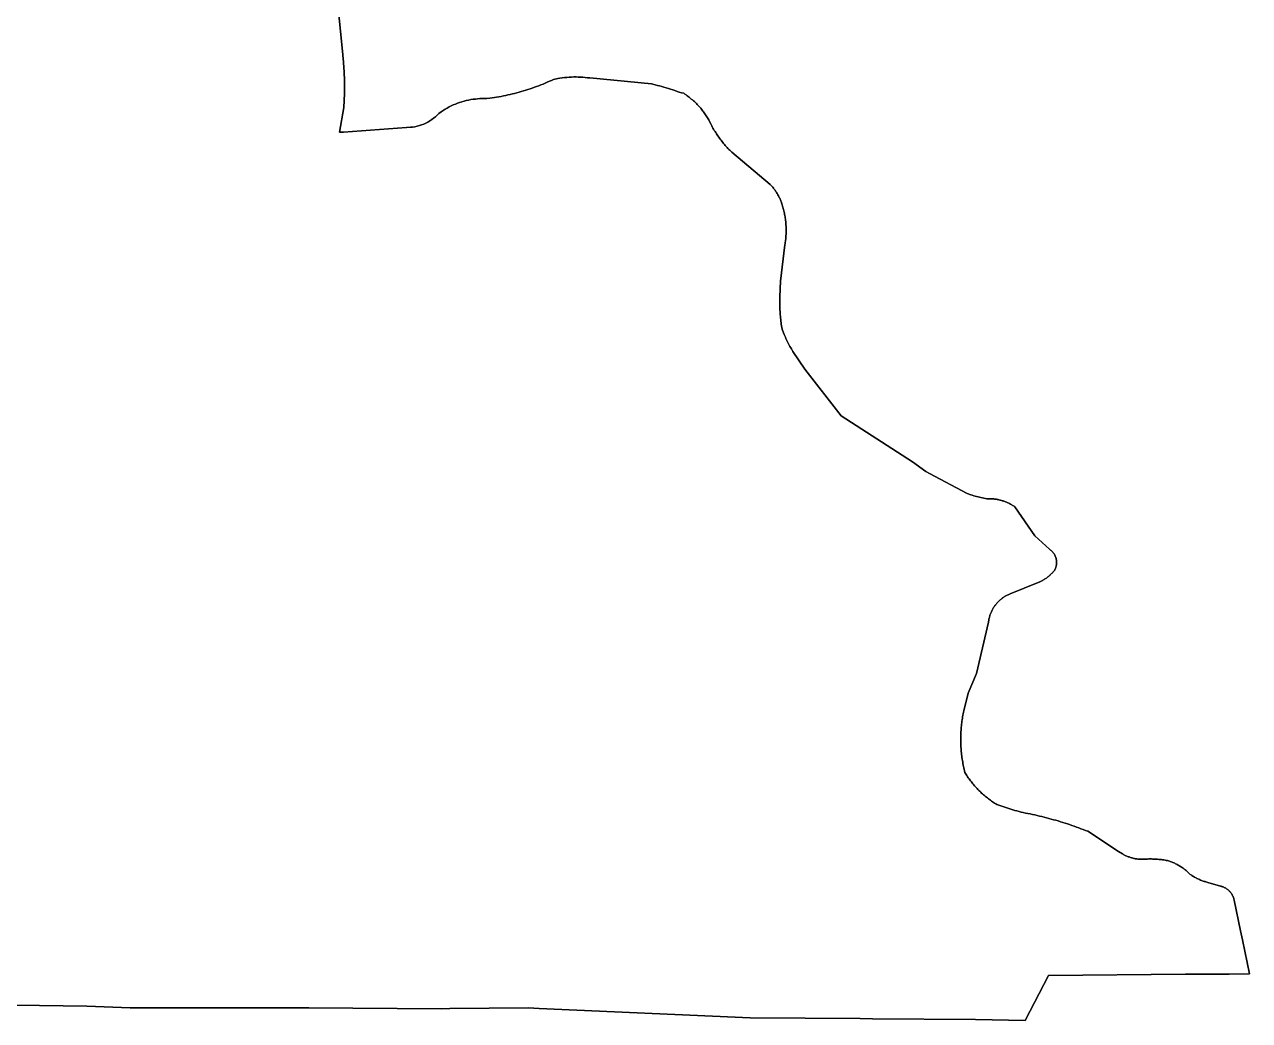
# Model space of a CAD drawing. Header units: inches. Extents: x 130170 to 284068, y 377793 to 804530.
# Drawn here: x 191966 to 192520, y 668643 to 669093 of the extents above; entities that cross this region are included whole.
import ezdxf

# ---------------------------------------------------------------- set-up
doc = ezdxf.new("R2010")
doc.units = ezdxf.units.IN
doc.header["$MEASUREMENT"] = 0
doc.layers.add('muni_il', color=7, linetype='Continuous')

msp = doc.modelspace()

# ---------------------------------------------------------------- linework, layer by layer
at = {"layer": 'muni_il'}
for points in [[(191918.56, 668650.45), (191993.85, 668649.41), (192013.45, 668648.7), (192094.28, 668648.69), (192154.01, 668648.21), (192158.02, 668648.27), (192193.53, 668648.62), (192198.41, 668648.41), (192293.76, 668644.14), (192343.62, 668643.76), (192349.11, 668643.72), (192395.81, 668643.37), (192418.19, 668642.92), (192428.69, 668663.33), (192490.66, 668663.86), (192510.49, 668663.8), (192519.67, 668664.05), (192516.43, 668679.42), (192515.57, 668683.52), (192512.77, 668697.27), (192512.72, 668697.52), (192512.66, 668697.77), (192512.59, 668698.01), (192512.51, 668698.26), (192512.43, 668698.5), (192512.34, 668698.73), (192512.24, 668698.97), (192512.13, 668699.2), (192512.02, 668699.43), (192511.9, 668699.66), (192511.77, 668699.88), (192511.64, 668700.1), (192511.5, 668700.31), (192511.35, 668700.52), (192511.19, 668700.72), (192511.03, 668700.92), (192510.87, 668701.11), (192510.7, 668701.3), (192510.52, 668701.49), (192510.34, 668701.66), (192510.15, 668701.84), (192509.95, 668702), (192509.75, 668702.16), (192509.55, 668702.31), (192509.34, 668702.46), (192509.13, 668702.6), (192508.91, 668702.73), (192508.69, 668702.86), (192508.46, 668702.98), (192508.23, 668703.09), (192508, 668703.2), (192507.76, 668703.3), (192507.53, 668703.39), (192507.29, 668703.47), (192507.04, 668703.55), (192506.8, 668703.62), (192506.55, 668703.68), (192500.83, 668705.36), (192500.41, 668705.47), (192499.99, 668705.58), (192499.57, 668705.71), (192499.15, 668705.84), (192498.73, 668705.98), (192498.32, 668706.13), (192497.91, 668706.29), (192497.5, 668706.45), (192497.1, 668706.62), (192496.7, 668706.8), (192496.3, 668706.98), (192495.91, 668707.18), (192495.51, 668707.38), (192495.13, 668707.58), (192494.75, 668707.8), (192494.37, 668708.02), (192493.99, 668708.24), (192493.62, 668708.48), (192493.25, 668708.72), (192492.89, 668708.97), (192492.59, 668709.28), (192492.28, 668709.58), (192491.96, 668709.88), (192491.64, 668710.18), (192491.31, 668710.46), (192490.98, 668710.75), (192490.64, 668711.02), (192490.3, 668711.29), (192489.96, 668711.56), (192489.6, 668711.81), (192489.25, 668712.06), (192488.89, 668712.31), (192488.52, 668712.54), (192488.15, 668712.77), (192487.78, 668713), (192487.4, 668713.22), (192487.02, 668713.42), (192486.63, 668713.63), (192486.24, 668713.82), (192485.85, 668714.01), (192485.46, 668714.19), (192485.06, 668714.37), (192484.65, 668714.53), (192484.25, 668714.69), (192483.84, 668714.84), (192483.43, 668714.99), (192483.02, 668715.12), (192482.6, 668715.25), (192482.04, 668715.35), (192481.48, 668715.44), (192480.92, 668715.53), (192480.36, 668715.6), (192479.8, 668715.67), (192479.24, 668715.73), (192478.67, 668715.79), (192478.11, 668715.84), (192477.55, 668715.88), (192476.98, 668715.91), (192476.42, 668715.93), (192475.85, 668715.95), (192475.28, 668715.96), (192474.72, 668715.97), (192474.15, 668715.96), (192473.59, 668715.95), (192473.02, 668715.93), (192472.45, 668715.91), (192471.89, 668715.87), (192471.32, 668715.83), (192470.96, 668715.83), (192470.59, 668715.84), (192470.22, 668715.85), (192469.85, 668715.88), (192469.48, 668715.91), (192469.12, 668715.94), (192468.75, 668715.99), (192468.39, 668716.04), (192468.02, 668716.1), (192467.66, 668716.17), (192467.3, 668716.25), (192466.94, 668716.33), (192466.59, 668716.42), (192466.23, 668716.52), (192465.88, 668716.62), (192465.53, 668716.74), (192465.18, 668716.86), (192464.83, 668716.98), (192464.49, 668717.12), (192464.15, 668717.26), (192463.81, 668717.41), (192463.48, 668717.56), (192463.15, 668717.72), (192462.82, 668717.89), (192462.5, 668718.07), (192462.18, 668718.25), (192460.45, 668719.4), (192446.48, 668728.48), (192445.47, 668728.88), (192444.46, 668729.28), (192443.44, 668729.67), (192442.42, 668730.05), (192441.4, 668730.42), (192440.38, 668730.79), (192439.35, 668731.14), (192438.32, 668731.5), (192437.29, 668731.84), (192436.26, 668732.18), (192435.22, 668732.5), (192434.18, 668732.82), (192433.14, 668733.14), (192432.1, 668733.44), (192431.06, 668733.74), (192430.01, 668734.04), (192428.96, 668734.32), (192427.91, 668734.59), (192426.86, 668734.86), (192425.8, 668735.12), (192424.74, 668735.38), (192423.68, 668735.62), (192422.62, 668735.86), (192421.56, 668736.09), (192420.5, 668736.32), (192419.43, 668736.53), (192418.37, 668736.74), (192417.3, 668736.94), (192416.37, 668737.18), (192415.44, 668737.42), (192414.51, 668737.68), (192413.59, 668737.94), (192412.66, 668738.21), (192411.74, 668738.48), (192410.82, 668738.76), (192409.91, 668739.05), (192408.99, 668739.34), (192408.08, 668739.65), (192407.17, 668739.96), (192406.26, 668740.27), (192405.36, 668740.59), (192404.87, 668740.9), (192404.39, 668741.2), (192403.91, 668741.52), (192403.43, 668741.84), (192402.96, 668742.17), (192402.49, 668742.5), (192402.03, 668742.84), (192401.57, 668743.19), (192401.12, 668743.54), (192400.67, 668743.9), (192400.23, 668744.26), (192399.79, 668744.63), (192399.36, 668745.01), (192398.93, 668745.39), (192398.51, 668745.78), (192398.09, 668746.17), (192397.67, 668746.57), (192397.27, 668746.97), (192396.87, 668747.38), (192396.47, 668747.8), (192396.08, 668748.22), (192395.69, 668748.64), (192395.32, 668749.08), (192394.94, 668749.51), (192394.57, 668749.95), (192394.21, 668750.4), (192393.86, 668750.85), (192393.51, 668751.3), (192393.16, 668751.76), (192392.83, 668752.23), (192392.5, 668752.7), (192392.17, 668753.17), (192391.85, 668753.65), (192391.54, 668754.13), (192391.24, 668754.61), (192390.94, 668755.1), (192390.77, 668755.77), (192390.62, 668756.44), (192390.47, 668757.11), (192390.32, 668757.78), (192390.19, 668758.46), (192390.06, 668759.13), (192389.94, 668759.81), (192389.83, 668760.48), (192389.73, 668761.16), (192389.63, 668761.84), (192389.54, 668762.52), (192389.46, 668763.21), (192389.39, 668763.89), (192389.32, 668764.57), (192389.26, 668765.26), (192389.21, 668765.94), (192389.17, 668766.63), (192389.13, 668767.31), (192389.1, 668768), (192389.08, 668768.69), (192389.07, 668769.37), (192389.07, 668770.06), (192389.07, 668770.75), (192389.08, 668771.43), (192389.1, 668772.12), (192389.12, 668772.8), (192389.16, 668773.49), (192389.2, 668774.18), (192389.25, 668774.86), (192389.31, 668775.55), (192389.37, 668776.23), (192389.44, 668776.91), (192389.52, 668777.59), (192389.61, 668778.28), (192389.71, 668778.96), (192389.81, 668779.63), (192389.92, 668780.31), (192390.04, 668780.99), (192390.16, 668781.66), (192390.3, 668782.34), (192390.44, 668783.01), (192392.46, 668790.94), (192396.14, 668799.77), (192401.62, 668823.06), (192401.66, 668823.41), (192401.72, 668823.76), (192401.78, 668824.11), (192401.84, 668824.46), (192401.92, 668824.8), (192402, 668825.14), (192402.1, 668825.49), (192402.19, 668825.82), (192402.3, 668826.16), (192402.42, 668826.49), (192402.54, 668826.83), (192402.67, 668827.15), (192402.8, 668827.48), (192402.94, 668827.8), (192403.1, 668828.12), (192403.25, 668828.44), (192403.42, 668828.75), (192403.59, 668829.06), (192403.77, 668829.36), (192403.95, 668829.66), (192404.14, 668829.96), (192404.34, 668830.25), (192404.55, 668830.54), (192404.76, 668830.82), (192404.98, 668831.1), (192405.2, 668831.37), (192405.43, 668831.64), (192405.66, 668831.9), (192405.91, 668832.16), (192406.15, 668832.41), (192406.41, 668832.66), (192406.66, 668832.9), (192406.93, 668833.14), (192407.2, 668833.37), (192407.47, 668833.59), (192407.75, 668833.8), (192408.03, 668834.02), (192408.32, 668834.22), (192408.61, 668834.42), (192408.91, 668834.61), (192409.21, 668834.79), (192409.51, 668834.97), (192409.82, 668835.14), (192410.14, 668835.3), (192410.45, 668835.46), (192410.77, 668835.61), (192411.09, 668835.75), (192411.42, 668835.89), (192424.13, 668840.93), (192424.48, 668841.09), (192424.83, 668841.25), (192425.17, 668841.42), (192425.51, 668841.6), (192425.85, 668841.79), (192426.19, 668841.98), (192426.52, 668842.17), (192426.84, 668842.38), (192427.16, 668842.59), (192427.48, 668842.8), (192427.8, 668843.03), (192428.1, 668843.25), (192428.41, 668843.49), (192428.71, 668843.73), (192429.01, 668843.97), (192429.3, 668844.22), (192429.58, 668844.48), (192429.86, 668844.74), (192430.14, 668845.01), (192430.41, 668845.28), (192430.68, 668845.56), (192430.94, 668845.84), (192431.19, 668846.13), (192431.44, 668846.42), (192431.56, 668846.63), (192431.67, 668846.84), (192431.77, 668847.06), (192431.86, 668847.28), (192431.95, 668847.5), (192432.03, 668847.72), (192432.1, 668847.95), (192432.17, 668848.18), (192432.22, 668848.41), (192432.28, 668848.64), (192432.32, 668848.87), (192432.35, 668849.11), (192432.38, 668849.34), (192432.4, 668849.58), (192432.41, 668849.82), (192432.41, 668850.06), (192432.41, 668850.29), (192432.4, 668850.53), (192432.38, 668850.77), (192432.35, 668851), (192432.31, 668851.24), (192432.27, 668851.47), (192432.22, 668851.7), (192432.16, 668851.93), (192432.1, 668852.16), (192432.02, 668852.39), (192431.94, 668852.61), (192431.85, 668852.83), (192431.76, 668853.05), (192431.66, 668853.27), (192431.55, 668853.48), (192431.43, 668853.68), (192431.31, 668853.89), (192431.18, 668854.09), (192431.04, 668854.28), (192430.9, 668854.47), (192430.75, 668854.66), (192430.6, 668854.84), (192430.44, 668855.01), (192430.27, 668855.18), (192430.1, 668855.35), (192429.92, 668855.51), (192429.74, 668855.66), (192429.55, 668855.81), (192429.36, 668855.95), (192429.17, 668856.08), (192422.63, 668862.09), (192413.52, 668875.23), (192413.2, 668875.45), (192412.86, 668875.67), (192412.53, 668875.88), (192412.19, 668876.08), (192411.85, 668876.27), (192411.5, 668876.46), (192411.15, 668876.65), (192410.79, 668876.82), (192410.44, 668876.99), (192410.08, 668877.15), (192409.71, 668877.31), (192409.35, 668877.46), (192408.98, 668877.6), (192408.61, 668877.73), (192408.23, 668877.86), (192407.86, 668877.98), (192407.48, 668878.09), (192407.1, 668878.2), (192406.72, 668878.3), (192406.33, 668878.39), (192405.94, 668878.47), (192405.56, 668878.55), (192405.17, 668878.62), (192404.78, 668878.68), (192404.39, 668878.73), (192403.99, 668878.78), (192403.6, 668878.82), (192403.21, 668878.85), (192402.81, 668878.88), (192402.42, 668878.89), (192400.86, 668878.88), (192400.2, 668879.01), (192399.54, 668879.14), (192398.88, 668879.27), (192398.22, 668879.41), (192397.56, 668879.56), (192396.9, 668879.72), (192396.25, 668879.89), (192395.6, 668880.06), (192394.95, 668880.23), (192394.3, 668880.42), (192393.65, 668880.61), (192391.91, 668881.17), (192374.93, 668890.3), (192373.3, 668891.26), (192367.29, 668895.51), (192334.96, 668916.38), (192318.61, 668937.48), (192313.18, 668945.45), (192312.83, 668946.02), (192312.49, 668946.6), (192312.16, 668947.19), (192311.83, 668947.77), (192311.52, 668948.37), (192311.2, 668948.96), (192310.9, 668949.56), (192310.6, 668950.16), (192310.31, 668950.76), (192310.02, 668951.37), (192309.74, 668951.98), (192309.47, 668952.59), (192309.21, 668953.21), (192308.95, 668953.83), (192308.26, 668955.59), (192308.14, 668956.31), (192308.02, 668957.03), (192307.92, 668957.75), (192307.82, 668958.48), (192307.73, 668959.2), (192307.65, 668959.93), (192307.57, 668960.65), (192307.51, 668961.38), (192307.45, 668962.11), (192307.4, 668962.84), (192307.35, 668963.57), (192307.32, 668964.3), (192307.29, 668965.03), (192307.27, 668965.76), (192307.26, 668966.49), (192307.25, 668967.22), (192307.26, 668967.95), (192307.27, 668968.68), (192307.29, 668969.41), (192307.32, 668970.14), (192307.59, 668977.25), (192309.56, 668993.75), (192309.64, 668994.26), (192309.72, 668994.78), (192309.79, 668995.3), (192309.85, 668995.82), (192309.9, 668996.33), (192309.95, 668996.85), (192310, 668997.37), (192310.03, 668997.9), (192310.06, 668998.42), (192310.08, 668998.94), (192310.09, 668999.46), (192310.1, 668999.98), (192310.1, 669000.5), (192310.09, 669001.03), (192310.08, 669001.55), (192310.05, 669002.07), (192310.03, 669002.59), (192309.99, 669003.12), (192309.95, 669003.66), (192309.89, 669004.21), (192309.83, 669004.75), (192309.76, 669005.3), (192309.69, 669005.84), (192309.6, 669006.39), (192309.51, 669006.93), (192309.41, 669007.47), (192309.31, 669008.01), (192309.19, 669008.54), (192309.07, 669009.08), (192308.94, 669009.61), (192308.81, 669010.14), (192308.66, 669010.67), (192308.51, 669011.2), (192308.35, 669011.73), (192308.18, 669012.25), (192307.83, 669013.23), (192307.68, 669013.62), (192307.52, 669014.01), (192307.35, 669014.39), (192307.17, 669014.77), (192306.99, 669015.15), (192306.8, 669015.52), (192306.61, 669015.89), (192306.41, 669016.26), (192306.2, 669016.62), (192305.98, 669016.98), (192305.76, 669017.34), (192305.54, 669017.69), (192305.3, 669018.04), (192305.06, 669018.38), (192304.82, 669018.72), (192304.57, 669019.06), (192304.31, 669019.39), (192304.05, 669019.71), (192302.94, 669020.96), (192285.48, 669035.6), (192285.04, 669036.02), (192284.62, 669036.45), (192284.2, 669036.88), (192283.78, 669037.31), (192283.37, 669037.75), (192282.97, 669038.2), (192282.57, 669038.65), (192282.18, 669039.11), (192281.79, 669039.57), (192281.41, 669040.03), (192281.04, 669040.51), (192280.67, 669040.98), (192280.3, 669041.46), (192279.95, 669041.94), (192279.59, 669042.43), (192279.25, 669042.93), (192278.91, 669043.42), (192278.58, 669043.92), (192278.25, 669044.43), (192277.93, 669044.94), (192277.61, 669045.45), (192277.31, 669045.97), (192277.01, 669046.49), (192276.71, 669047.02), (192276.42, 669047.54), (192276.14, 669048.08), (192275.32, 669049.72), (192275.06, 669050.18), (192274.8, 669050.65), (192274.52, 669051.11), (192274.24, 669051.56), (192273.96, 669052.02), (192273.66, 669052.46), (192273.36, 669052.91), (192273.06, 669053.35), (192272.75, 669053.78), (192272.43, 669054.21), (192272.1, 669054.64), (192271.77, 669055.06), (192271.44, 669055.48), (192271.1, 669055.89), (192269.92, 669057.21), (192269.49, 669057.63), (192269.04, 669058.04), (192268.59, 669058.45), (192268.14, 669058.86), (192267.68, 669059.25), (192267.21, 669059.65), (192266.74, 669060.03), (192266.27, 669060.41), (192265.79, 669060.78), (192265.31, 669061.15), (192264.82, 669061.51), (192264.32, 669061.87), (192263.83, 669062.22), (192262.76, 669062.41), (192261.78, 669062.75), (192260.8, 669063.09), (192259.81, 669063.42), (192258.82, 669063.74), (192257.83, 669064.06), (192256.84, 669064.37), (192255.84, 669064.67), (192254.84, 669064.96), (192253.84, 669065.25), (192252.84, 669065.53), (192251.84, 669065.8), (192250.83, 669066.07), (192249.2, 669066.48), (192221.28, 669069.16), (192220.24, 669069.29), (192219.21, 669069.4), (192218.17, 669069.49), (192217.14, 669069.55), (192216.1, 669069.59), (192215.06, 669069.61), (192214.02, 669069.6), (192212.98, 669069.57), (192211.94, 669069.51), (192210.9, 669069.44), (192209.87, 669069.33), (192208.83, 669069.21), (192207.8, 669069.06), (192206.78, 669068.89), (192204.9, 669068.51), (192203.95, 669068.07), (192203, 669067.65), (192202.05, 669067.23), (192201.1, 669066.82), (192200.13, 669066.42), (192199.17, 669066.04), (192198.2, 669065.66), (192197.23, 669065.29), (192196.25, 669064.94), (192195.27, 669064.59), (192194.28, 669064.25), (192193.3, 669063.93), (192192.31, 669063.61), (192191.31, 669063.3), (192190.31, 669063.01), (192189.31, 669062.72), (192188.31, 669062.45), (192187.3, 669062.19), (192186.3, 669061.93), (192185.28, 669061.69), (192184.27, 669061.46), (192183.25, 669061.24), (192182.24, 669061.03), (192181.21, 669060.83), (192180.19, 669060.64), (192179.17, 669060.46), (192178.14, 669060.29), (192177.11, 669060.13), (192176.08, 669059.98), (192174.72, 669059.81), (192173.68, 669059.84), (192172.64, 669059.84), (192171.6, 669059.81), (192170.57, 669059.74), (192169.53, 669059.65), (192168.5, 669059.52), (192167.47, 669059.36), (192166.45, 669059.17), (192165.43, 669058.94), (192164.42, 669058.69), (192163.42, 669058.4), (192162.43, 669058.08), (192161.45, 669057.73), (192160.49, 669057.36), (192159.53, 669056.95), (192158.59, 669056.51), (192157.66, 669056.04), (192156.74, 669055.55), (192155.84, 669055.02), (192154.96, 669054.47), (192154.1, 669053.89), (192152.94, 669053.05), (192152.21, 669052.31), (192151.44, 669051.61), (192150.64, 669050.95), (192149.8, 669050.33), (192148.93, 669049.76), (192148.03, 669049.23), (192147.11, 669048.75), (192146.16, 669048.32), (192145.19, 669047.95), (192144.21, 669047.62), (192143.2, 669047.34), (192142.19, 669047.12), (192141.16, 669046.95), (192140.13, 669046.84), (192138.41, 669046.77), (192109.83, 669044.7), (192108.14, 669044.58), (192110.05, 669055.81), (192110.11, 669056.85), (192110.17, 669057.89), (192110.22, 669058.93), (192110.26, 669059.97), (192110.3, 669061.01), (192110.32, 669062.05), (192110.34, 669063.09), (192110.35, 669064.13), (192110.35, 669065.17), (192110.35, 669066.21), (192110.34, 669067.25), (192110.31, 669068.29), (192110.28, 669069.33), (192110.25, 669070.37), (192110.2, 669071.41), (192110.15, 669072.45), (192110.09, 669073.48), (192110.02, 669074.52), (192109.94, 669075.56), (192109.85, 669076.6), (192109.76, 669077.63), (192109.56, 669079.63), (192107.83, 669097.88)], [(192107.83, 669097.88), (192109.56, 669079.63), (192109.76, 669077.63), (192109.85, 669076.6), (192109.94, 669075.56), (192110.02, 669074.52), (192110.09, 669073.48), (192110.15, 669072.45), (192110.2, 669071.41), (192110.25, 669070.37), (192110.28, 669069.33), (192110.31, 669068.29), (192110.34, 669067.25), (192110.35, 669066.21), (192110.35, 669065.17), (192110.35, 669064.13), (192110.34, 669063.09), (192110.32, 669062.05), (192110.3, 669061.01), (192110.26, 669059.97), (192110.22, 669058.93), (192110.17, 669057.89), (192110.11, 669056.85), (192110.05, 669055.81), (192108.14, 669044.58), (192109.83, 669044.7), (192138.41, 669046.77), (192140.13, 669046.84), (192141.16, 669046.95), (192142.19, 669047.12), (192143.2, 669047.34), (192144.21, 669047.62), (192145.19, 669047.95), (192146.16, 669048.32), (192147.11, 669048.75), (192148.03, 669049.23), (192148.93, 669049.76), (192149.8, 669050.33), (192150.64, 669050.95), (192151.44, 669051.61), (192152.21, 669052.31), (192152.94, 669053.05), (192154.1, 669053.89), (192154.96, 669054.47), (192155.84, 669055.02), (192156.74, 669055.55), (192157.66, 669056.04), (192158.59, 669056.51), (192159.53, 669056.95), (192160.49, 669057.36), (192161.45, 669057.73), (192162.43, 669058.08), (192163.42, 669058.4), (192164.42, 669058.69), (192165.43, 669058.94), (192166.45, 669059.17), (192167.47, 669059.36), (192168.5, 669059.52), (192169.53, 669059.65), (192170.57, 669059.74), (192171.6, 669059.81), (192172.64, 669059.84), (192173.68, 669059.84), (192174.72, 669059.81), (192176.08, 669059.98), (192177.11, 669060.13), (192178.14, 669060.29), (192179.17, 669060.46), (192180.19, 669060.64), (192181.21, 669060.83), (192182.24, 669061.03), (192183.25, 669061.24), (192184.27, 669061.46), (192185.28, 669061.69), (192186.3, 669061.93), (192187.3, 669062.19), (192188.31, 669062.45), (192189.31, 669062.72), (192190.31, 669063.01), (192191.31, 669063.3), (192192.31, 669063.61), (192193.3, 669063.93), (192194.28, 669064.25), (192195.27, 669064.59), (192196.25, 669064.94), (192197.23, 669065.29), (192198.2, 669065.66), (192199.17, 669066.04), (192200.13, 669066.42), (192201.1, 669066.82), (192202.05, 669067.23), (192203, 669067.65), (192203.95, 669068.07), (192204.9, 669068.51), (192206.78, 669068.89), (192207.8, 669069.06), (192208.83, 669069.21), (192209.87, 669069.33), (192210.9, 669069.44), (192211.94, 669069.51), (192212.98, 669069.57), (192214.02, 669069.6), (192215.06, 669069.61), (192216.1, 669069.59), (192217.14, 669069.55), (192218.17, 669069.49), (192219.21, 669069.4), (192220.24, 669069.29), (192221.28, 669069.16), (192249.2, 669066.48), (192250.83, 669066.07), (192251.84, 669065.8), (192252.84, 669065.53), (192253.84, 669065.25), (192254.84, 669064.96), (192255.84, 669064.67), (192256.84, 669064.37), (192257.83, 669064.06), (192258.82, 669063.74), (192259.81, 669063.42), (192260.8, 669063.09), (192261.78, 669062.75), (192262.76, 669062.41), (192263.83, 669062.22), (192264.32, 669061.87), (192264.82, 669061.51), (192265.31, 669061.15), (192265.79, 669060.78), (192266.27, 669060.41), (192266.74, 669060.03), (192267.21, 669059.65), (192267.68, 669059.25), (192268.14, 669058.86), (192268.59, 669058.45), (192269.04, 669058.04), (192269.49, 669057.63), (192269.92, 669057.21), (192271.1, 669055.89), (192271.44, 669055.48), (192271.77, 669055.06), (192272.1, 669054.64), (192272.43, 669054.21), (192272.75, 669053.78), (192273.06, 669053.35), (192273.36, 669052.91), (192273.66, 669052.46), (192273.96, 669052.02), (192274.24, 669051.56), (192274.52, 669051.11), (192274.8, 669050.65), (192275.06, 669050.18), (192275.32, 669049.72), (192276.14, 669048.08), (192276.42, 669047.54), (192276.71, 669047.02), (192277.01, 669046.49), (192277.31, 669045.97), (192277.61, 669045.45), (192277.93, 669044.94), (192278.25, 669044.43), (192278.58, 669043.92), (192278.91, 669043.42), (192279.25, 669042.93), (192279.59, 669042.43), (192279.95, 669041.94), (192280.3, 669041.46), (192280.67, 669040.98), (192281.04, 669040.51), (192281.41, 669040.03), (192281.79, 669039.57), (192282.18, 669039.11), (192282.57, 669038.65), (192282.97, 669038.2), (192283.37, 669037.75), (192283.78, 669037.31), (192284.2, 669036.88), (192284.62, 669036.45), (192285.04, 669036.02), (192285.48, 669035.6), (192302.94, 669020.96), (192304.05, 669019.71), (192304.31, 669019.39), (192304.57, 669019.06), (192304.82, 669018.72), (192305.06, 669018.38), (192305.3, 669018.04), (192305.54, 669017.69), (192305.76, 669017.34), (192305.98, 669016.98), (192306.2, 669016.62), (192306.41, 669016.26), (192306.61, 669015.89), (192306.8, 669015.52), (192306.99, 669015.15), (192307.17, 669014.77), (192307.35, 669014.39), (192307.52, 669014.01), (192307.68, 669013.62), (192307.83, 669013.23), (192308.18, 669012.25), (192308.35, 669011.73), (192308.51, 669011.2), (192308.66, 669010.67), (192308.81, 669010.14), (192308.94, 669009.61), (192309.07, 669009.08), (192309.19, 669008.54), (192309.31, 669008.01), (192309.41, 669007.47), (192309.51, 669006.93), (192309.6, 669006.39), (192309.69, 669005.84), (192309.76, 669005.3), (192309.83, 669004.75), (192309.89, 669004.21), (192309.95, 669003.66), (192309.99, 669003.12), (192310.03, 669002.59), (192310.05, 669002.07), (192310.08, 669001.55), (192310.09, 669001.03), (192310.1, 669000.5), (192310.1, 668999.98), (192310.09, 668999.46), (192310.08, 668998.94), (192310.06, 668998.42), (192310.03, 668997.9), (192310, 668997.37), (192309.95, 668996.85), (192309.9, 668996.33), (192309.85, 668995.82), (192309.79, 668995.3), (192309.72, 668994.78), (192309.64, 668994.26), (192309.56, 668993.75), (192307.59, 668977.25), (192307.32, 668970.14), (192307.29, 668969.41), (192307.27, 668968.68), (192307.26, 668967.95), (192307.25, 668967.22), (192307.26, 668966.49), (192307.27, 668965.76), (192307.29, 668965.03), (192307.32, 668964.3), (192307.35, 668963.57), (192307.4, 668962.84), (192307.45, 668962.11), (192307.51, 668961.38), (192307.57, 668960.65), (192307.65, 668959.93), (192307.73, 668959.2), (192307.82, 668958.48), (192307.92, 668957.75), (192308.02, 668957.03), (192308.14, 668956.31), (192308.26, 668955.59), (192308.95, 668953.83), (192309.21, 668953.21), (192309.47, 668952.59), (192309.74, 668951.98), (192310.02, 668951.37), (192310.31, 668950.76), (192310.6, 668950.16), (192310.9, 668949.56), (192311.2, 668948.96), (192311.52, 668948.37), (192311.83, 668947.77), (192312.16, 668947.19), (192312.49, 668946.6), (192312.83, 668946.02), (192313.18, 668945.45), (192318.61, 668937.48), (192334.96, 668916.38), (192367.29, 668895.51), (192373.3, 668891.26), (192374.93, 668890.3), (192391.91, 668881.17), (192393.65, 668880.61), (192394.3, 668880.42), (192394.95, 668880.23), (192395.6, 668880.06), (192396.25, 668879.89), (192396.9, 668879.72), (192397.56, 668879.56), (192398.22, 668879.41), (192398.88, 668879.27), (192399.54, 668879.14), (192400.2, 668879.01), (192400.86, 668878.88), (192402.42, 668878.89), (192402.81, 668878.88), (192403.21, 668878.85), (192403.6, 668878.82), (192403.99, 668878.78), (192404.39, 668878.73), (192404.78, 668878.68), (192405.17, 668878.62), (192405.56, 668878.55), (192405.94, 668878.47), (192406.33, 668878.39), (192406.72, 668878.3), (192407.1, 668878.2), (192407.48, 668878.09), (192407.86, 668877.98), (192408.23, 668877.86), (192408.61, 668877.73), (192408.98, 668877.6), (192409.35, 668877.46), (192409.71, 668877.31), (192410.08, 668877.15), (192410.44, 668876.99), (192410.79, 668876.82), (192411.15, 668876.65), (192411.5, 668876.46), (192411.85, 668876.27), (192412.19, 668876.08), (192412.53, 668875.88), (192412.86, 668875.67), (192413.2, 668875.45), (192413.52, 668875.23), (192422.63, 668862.09), (192429.17, 668856.08), (192429.36, 668855.95), (192429.55, 668855.81), (192429.74, 668855.66), (192429.92, 668855.51), (192430.1, 668855.35), (192430.27, 668855.18), (192430.44, 668855.01), (192430.6, 668854.84), (192430.75, 668854.66), (192430.9, 668854.47), (192431.04, 668854.28), (192431.18, 668854.09), (192431.31, 668853.89), (192431.43, 668853.68), (192431.55, 668853.48), (192431.66, 668853.27), (192431.76, 668853.05), (192431.85, 668852.83), (192431.94, 668852.61), (192432.02, 668852.39), (192432.1, 668852.16), (192432.16, 668851.93), (192432.22, 668851.7), (192432.27, 668851.47), (192432.31, 668851.24), (192432.35, 668851), (192432.38, 668850.77), (192432.4, 668850.53), (192432.41, 668850.29), (192432.41, 668850.06), (192432.41, 668849.82), (192432.4, 668849.58), (192432.38, 668849.34), (192432.35, 668849.11), (192432.32, 668848.87), (192432.28, 668848.64), (192432.22, 668848.41), (192432.17, 668848.18), (192432.1, 668847.95), (192432.03, 668847.72), (192431.95, 668847.5), (192431.86, 668847.28), (192431.77, 668847.06), (192431.67, 668846.84), (192431.56, 668846.63), (192431.44, 668846.42), (192431.19, 668846.13), (192430.94, 668845.84), (192430.68, 668845.56), (192430.41, 668845.28), (192430.14, 668845.01), (192429.86, 668844.74), (192429.58, 668844.48), (192429.3, 668844.22), (192429.01, 668843.97), (192428.71, 668843.73), (192428.41, 668843.49), (192428.1, 668843.25), (192427.8, 668843.03), (192427.48, 668842.8), (192427.16, 668842.59), (192426.84, 668842.38), (192426.52, 668842.17), (192426.19, 668841.98), (192425.85, 668841.79), (192425.51, 668841.6), (192425.17, 668841.42), (192424.83, 668841.25), (192424.48, 668841.09), (192424.13, 668840.93), (192411.42, 668835.89), (192411.09, 668835.75), (192410.77, 668835.61), (192410.45, 668835.46), (192410.14, 668835.3), (192409.82, 668835.14), (192409.51, 668834.97), (192409.21, 668834.79), (192408.91, 668834.61), (192408.61, 668834.42), (192408.32, 668834.22), (192408.03, 668834.02), (192407.75, 668833.8), (192407.47, 668833.59), (192407.2, 668833.37), (192406.93, 668833.14), (192406.66, 668832.9), (192406.41, 668832.66), (192406.15, 668832.41), (192405.91, 668832.16), (192405.66, 668831.9), (192405.43, 668831.64), (192405.2, 668831.37), (192404.98, 668831.1), (192404.76, 668830.82), (192404.55, 668830.54), (192404.34, 668830.25), (192404.14, 668829.96), (192403.95, 668829.66), (192403.77, 668829.36), (192403.59, 668829.06), (192403.42, 668828.75), (192403.25, 668828.44), (192403.1, 668828.12), (192402.94, 668827.8), (192402.8, 668827.48), (192402.67, 668827.15), (192402.54, 668826.83), (192402.42, 668826.49), (192402.3, 668826.16), (192402.19, 668825.82), (192402.1, 668825.49), (192402, 668825.14), (192401.92, 668824.8), (192401.84, 668824.46), (192401.78, 668824.11), (192401.72, 668823.76), (192401.66, 668823.41), (192401.62, 668823.06), (192396.14, 668799.77), (192392.46, 668790.94), (192390.44, 668783.01), (192390.3, 668782.34), (192390.16, 668781.66), (192390.04, 668780.99), (192389.92, 668780.31), (192389.81, 668779.63), (192389.71, 668778.96), (192389.61, 668778.28), (192389.52, 668777.59), (192389.44, 668776.91), (192389.37, 668776.23), (192389.31, 668775.55), (192389.25, 668774.86), (192389.2, 668774.18), (192389.16, 668773.49), (192389.12, 668772.8), (192389.1, 668772.12), (192389.08, 668771.43), (192389.07, 668770.75), (192389.07, 668770.06), (192389.07, 668769.37), (192389.08, 668768.69), (192389.1, 668768), (192389.13, 668767.31), (192389.17, 668766.63), (192389.21, 668765.94), (192389.26, 668765.26), (192389.32, 668764.57), (192389.39, 668763.89), (192389.46, 668763.21), (192389.54, 668762.52), (192389.63, 668761.84), (192389.73, 668761.16), (192389.83, 668760.48), (192389.94, 668759.81), (192390.06, 668759.13), (192390.19, 668758.46), (192390.32, 668757.78), (192390.47, 668757.11), (192390.62, 668756.44), (192390.77, 668755.77), (192390.94, 668755.1), (192391.24, 668754.61), (192391.54, 668754.13), (192391.85, 668753.65), (192392.17, 668753.17), (192392.5, 668752.7), (192392.83, 668752.23), (192393.16, 668751.76), (192393.51, 668751.3), (192393.86, 668750.85), (192394.21, 668750.4), (192394.57, 668749.95), (192394.94, 668749.51), (192395.32, 668749.08), (192395.69, 668748.64), (192396.08, 668748.22), (192396.47, 668747.8), (192396.87, 668747.38), (192397.27, 668746.97), (192397.67, 668746.57), (192398.09, 668746.17), (192398.51, 668745.78), (192398.93, 668745.39), (192399.36, 668745.01), (192399.79, 668744.63), (192400.23, 668744.26), (192400.67, 668743.9), (192401.12, 668743.54), (192401.57, 668743.19), (192402.03, 668742.84), (192402.49, 668742.5), (192402.96, 668742.17), (192403.43, 668741.84), (192403.91, 668741.52), (192404.39, 668741.2), (192404.87, 668740.9), (192405.36, 668740.59), (192406.26, 668740.27), (192407.17, 668739.96), (192408.08, 668739.65), (192408.99, 668739.34), (192409.91, 668739.05), (192410.82, 668738.76), (192411.74, 668738.48), (192412.66, 668738.21), (192413.59, 668737.94), (192414.51, 668737.68), (192415.44, 668737.42), (192416.37, 668737.18), (192417.3, 668736.94), (192418.37, 668736.74), (192419.43, 668736.53), (192420.5, 668736.32), (192421.56, 668736.09), (192422.62, 668735.86), (192423.68, 668735.62), (192424.74, 668735.38), (192425.8, 668735.12), (192426.86, 668734.86), (192427.91, 668734.59), (192428.96, 668734.32), (192430.01, 668734.04), (192431.06, 668733.74), (192432.1, 668733.44), (192433.14, 668733.14), (192434.18, 668732.82), (192435.22, 668732.5), (192436.26, 668732.18), (192437.29, 668731.84), (192438.32, 668731.5), (192439.35, 668731.14), (192440.38, 668730.79), (192441.4, 668730.42), (192442.42, 668730.05), (192443.44, 668729.67), (192444.46, 668729.28), (192445.47, 668728.88), (192446.48, 668728.48), (192460.45, 668719.4), (192462.18, 668718.25), (192462.5, 668718.07), (192462.82, 668717.89), (192463.15, 668717.72), (192463.48, 668717.56), (192463.81, 668717.41), (192464.15, 668717.26), (192464.49, 668717.12), (192464.83, 668716.98), (192465.18, 668716.86), (192465.53, 668716.74), (192465.88, 668716.62), (192466.23, 668716.52), (192466.59, 668716.42), (192466.94, 668716.33), (192467.3, 668716.25), (192467.66, 668716.17), (192468.02, 668716.1), (192468.39, 668716.04), (192468.75, 668715.99), (192469.12, 668715.94), (192469.48, 668715.91), (192469.85, 668715.88), (192470.22, 668715.85), (192470.59, 668715.84), (192470.96, 668715.83), (192471.32, 668715.83), (192471.89, 668715.87), (192472.45, 668715.91), (192473.02, 668715.93), (192473.59, 668715.95), (192474.15, 668715.96), (192474.72, 668715.97), (192475.28, 668715.96), (192475.85, 668715.95), (192476.42, 668715.93), (192476.98, 668715.91), (192477.55, 668715.88), (192478.11, 668715.84), (192478.67, 668715.79), (192479.24, 668715.73), (192479.8, 668715.67), (192480.36, 668715.6), (192480.92, 668715.53), (192481.48, 668715.44), (192482.04, 668715.35), (192482.6, 668715.25), (192483.02, 668715.12), (192483.43, 668714.99), (192483.84, 668714.84), (192484.25, 668714.69), (192484.65, 668714.53), (192485.06, 668714.37), (192485.46, 668714.19), (192485.85, 668714.01), (192486.24, 668713.82), (192486.63, 668713.63), (192487.02, 668713.42), (192487.4, 668713.22), (192487.78, 668713), (192488.15, 668712.77), (192488.52, 668712.54), (192488.89, 668712.31), (192489.25, 668712.06), (192489.6, 668711.81), (192489.96, 668711.56), (192490.3, 668711.29), (192490.64, 668711.02), (192490.98, 668710.75), (192491.31, 668710.46), (192491.64, 668710.18), (192491.96, 668709.88), (192492.28, 668709.58), (192492.59, 668709.28), (192492.89, 668708.97), (192493.25, 668708.72), (192493.62, 668708.48), (192493.99, 668708.24), (192494.37, 668708.02), (192494.75, 668707.8), (192495.13, 668707.58), (192495.51, 668707.38), (192495.91, 668707.18), (192496.3, 668706.98), (192496.7, 668706.8), (192497.1, 668706.62), (192497.5, 668706.45), (192497.91, 668706.29), (192498.32, 668706.13), (192498.73, 668705.98), (192499.15, 668705.84), (192499.57, 668705.71), (192499.99, 668705.58), (192500.41, 668705.47), (192500.83, 668705.36), (192506.55, 668703.68), (192506.8, 668703.62), (192507.04, 668703.55), (192507.29, 668703.47), (192507.53, 668703.39), (192507.76, 668703.3), (192508, 668703.2), (192508.23, 668703.09), (192508.46, 668702.98), (192508.69, 668702.86), (192508.91, 668702.73), (192509.13, 668702.6), (192509.34, 668702.46), (192509.55, 668702.31), (192509.75, 668702.16), (192509.95, 668702), (192510.15, 668701.84), (192510.34, 668701.66), (192510.52, 668701.49), (192510.7, 668701.3), (192510.87, 668701.11), (192511.03, 668700.92), (192511.19, 668700.72), (192511.35, 668700.52), (192511.5, 668700.31), (192511.64, 668700.1), (192511.77, 668699.88), (192511.9, 668699.66), (192512.02, 668699.43), (192512.13, 668699.2), (192512.24, 668698.97), (192512.34, 668698.73), (192512.43, 668698.5), (192512.51, 668698.26), (192512.59, 668698.01), (192512.66, 668697.77), (192512.72, 668697.52), (192512.77, 668697.27), (192515.57, 668683.52), (192516.43, 668679.42), (192519.67, 668664.05), (192510.49, 668663.8), (192490.66, 668663.86), (192428.69, 668663.33), (192418.19, 668642.92), (192418.19, 668642.92), (192395.81, 668643.37), (192349.11, 668643.72), (192343.62, 668643.76), (192293.76, 668644.14), (192198.41, 668648.41), (192193.53, 668648.62), (192158.02, 668648.27), (192154.01, 668648.21), (192094.28, 668648.69), (192013.45, 668648.7), (191993.85, 668649.41), (191918.56, 668650.45)]]:
    msp.add_lwpolyline(points, dxfattribs=at)

doc.saveas('drawing.dxf')
